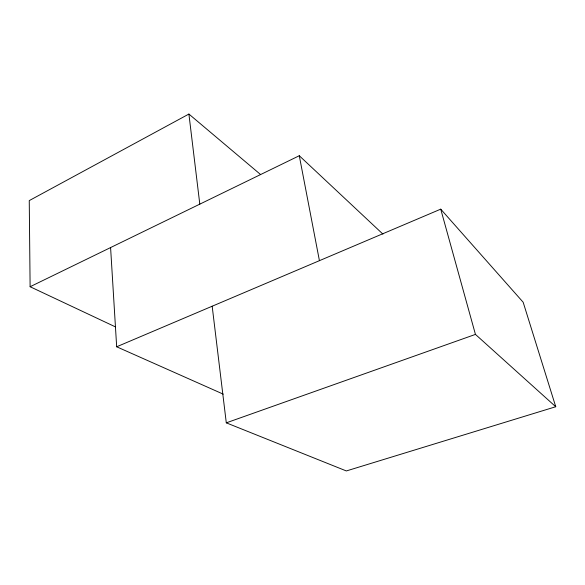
<?xml version="1.0" encoding="UTF-8"?>
<svg xmlns="http://www.w3.org/2000/svg" width="585" height="585" viewBox="0 0 585 585"><rect width="100%" height="100%" fill="white"/><g stroke="black" fill="none" stroke-linecap="round" stroke-linejoin="round"><path stroke-width="0.88" d="M260.537 174.498L188.896 114.053L29.25 200.604L30.113 286.73L115.238 326.796M30.113 286.73L299.279 155.734L382.926 234.11M110.587 247.565L116.671 346.781L440.732 209.152L523.165 302.24L555.75 406.736L346.349 470.947L226.293 422.838L212.172 306.218M226.293 422.838L475.444 334.401L555.75 406.736M116.671 346.781L223.229 394.136M440.732 209.152L475.444 334.401M299.279 155.734L319.425 260.669M188.896 114.053L199.807 204.143"/></g></svg>
